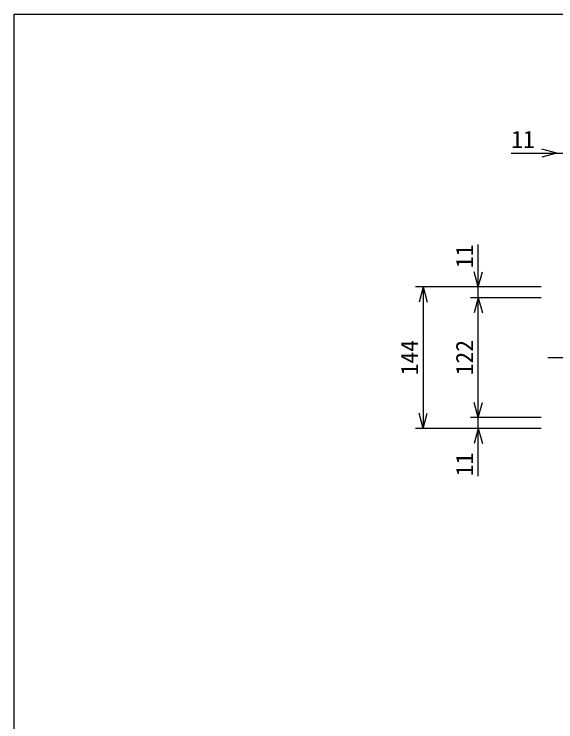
# Model space of a CAD drawing. Units: millimetres, scale not verified. Extents: x -1092 to 1092, y -744 to 696.
# Drawn here: x -1092 to -541, y -24 to 696 of the extents above; entities that cross this region are included whole.
import ezdxf
from ezdxf.enums import TextEntityAlignment as Align

# ---------------------------------------------------------------- set-up
doc = ezdxf.new("R2010")
doc.units = ezdxf.units.MM
doc.header["$LTSCALE"] = 8
doc.linetypes.add('CHAIN2', pattern=[12, 9, -1, 1, -1])
for name, color, linetype in [('0-0_計極細', 2, 'Continuous'), ('0-5_寸法線', 7, 'Continuous'), ('0-8_枠中線', 5, 'Continuous')]:
    doc.layers.add(name, color=color, linetype=linetype)
doc.styles.add('ＭＳ ゴシック', font='')
doc.styles.get('ＭＳ ゴシック').set_extended_font_data('MS Gothic')

msp = doc.modelspace()

# ---------------------------------------------------------------- linework, layer by layer
at = {"layer": '0-0_計極細', "linetype": 'CHAIN2'}
msp.add_line((-549.168, 346.534), (365.861, 346.534), dxfattribs=at)
at = {"layer": '0-5_寸法線'}
for p, q in [((-586.548, 554.534), (-528.996, 554.534)), ((-539.996, 554.534), (-555.451, 558.675)), ((-539.996, 554.534), (-555.451, 550.393)), ((-619.996, 407.534), (-619.996, 461.652)), ((-619.996, 418.534), (-624.137, 433.989)), ((-619.996, 418.534), (-615.855, 433.989)), ((-555.996, 418.534), (-683.996, 418.534)), ((-675.996, 418.534), (-680.137, 403.079)), ((-675.996, 418.534), (-671.855, 403.079)), ((-675.996, 418.534), (-675.996, 274.534)), ((-555.996, 418.534), (-627.996, 418.534)), ((-555.996, 407.534), (-627.996, 407.534)), ((-619.996, 407.534), (-624.137, 392.079)), ((-619.996, 407.534), (-615.855, 392.079)), ((-619.996, 285.534), (-619.996, 407.534)), ((-619.996, 285.534), (-624.137, 300.989)), ((-619.996, 285.534), (-615.855, 300.989)), ((-675.996, 274.534), (-680.137, 289.989)), ((-675.996, 274.534), (-671.855, 289.989)), ((-555.996, 285.534), (-627.996, 285.534)), ((-619.996, 225.953), (-619.996, 285.534)), ((-555.996, 274.534), (-683.996, 274.534)), ((-555.996, 274.534), (-627.996, 274.534)), ((-619.996, 274.534), (-624.137, 259.079)), ((-619.996, 274.534), (-615.855, 259.079))]:
    msp.add_line(p, q, dxfattribs=at)
at = {"layer": '0-8_枠中線'}
msp.add_lwpolyline([(-1092, -744), (-1092, 696), (1092, 696), (1092, -744)], close=True, dxfattribs=at)

# ---------------------------------------------------------------- texts
at = {"layer": '0-5_寸法線', "style": 'ＭＳ ゴシック'}
msp.add_text('11', height=17.6, dxfattribs=at).set_placement((-586.548, 554.534), align=Align.BOTTOM_LEFT)
for s, p in [('11', (-619.996, 437.652)), ('144', (-675.996, 328.534)), ('122', (-619.996, 328.534)), ('11', (-619.996, 225.953))]:
    msp.add_text(s, height=17.6, rotation=90, dxfattribs=at).set_placement(p, align=Align.BOTTOM_LEFT)

doc.saveas('drawing.dxf')
